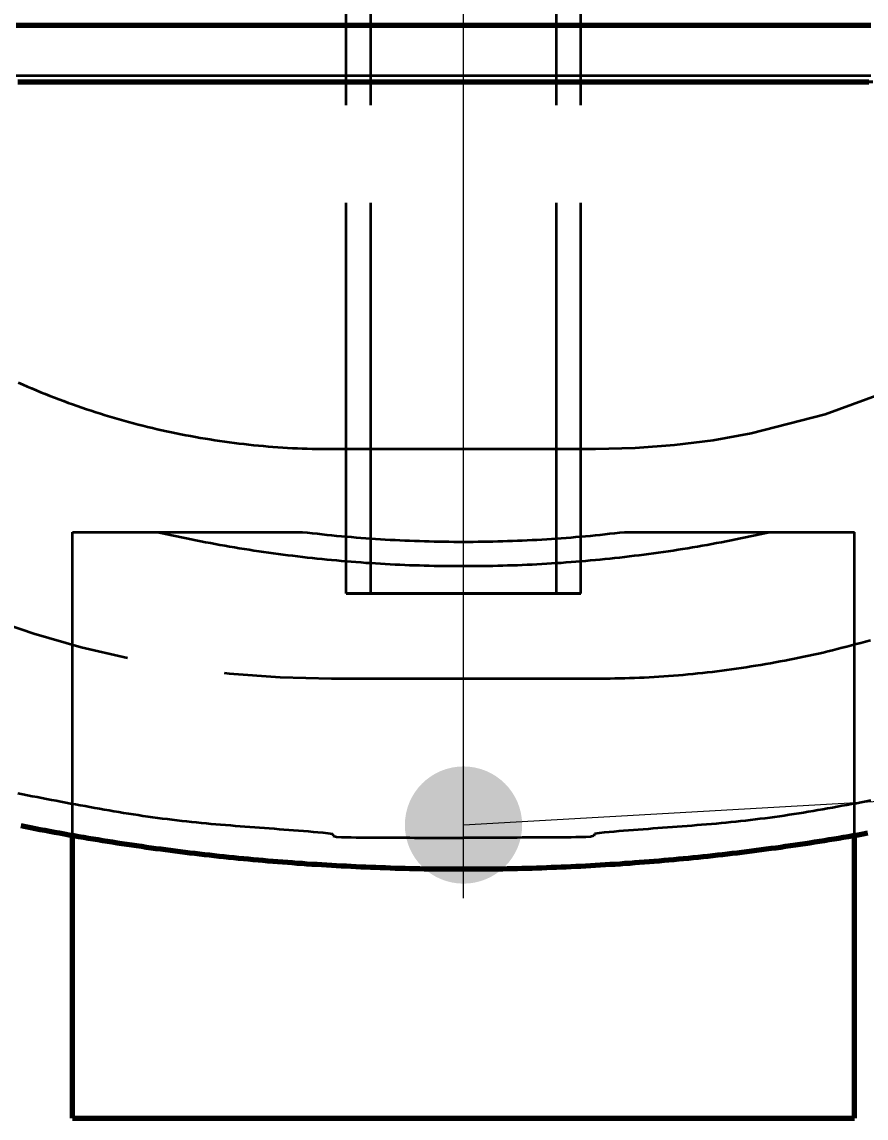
# Model space of a CAD drawing. Header units: millimetres. Extents: x 0 to 2208, y 0 to 420.
# Drawn here: x 85.97 to 94.6, y 143.77 to 154.99 of the extents above; entities that cross this region are included whole.
import ezdxf

# ---------------------------------------------------------------- set-up
doc = ezdxf.new("R2010")
doc.units = ezdxf.units.MM
doc.linetypes.add('IRAM-E-TRAZOS', pattern=[5, 4, -1])
doc.linetypes.add('IRAM-F-TRAZO-PUNTO', pattern=[20, 15, -2, 1, -2])
for name, color, linetype, lineweight in [('01-VISIBLE', 7, 'CONTINUOUS', 70), ('02-OCULTA', 4, 'IRAM-E-TRAZOS', 35), ('03-EJE', 1, 'IRAM-F-TRAZO-PUNTO', 18), ('04-COTA', 3, 'CONTINUOUS', 18), ('08-FINA', 5, 'CONTINUOUS', 18)]:
    doc.layers.add(name, color=color, linetype=linetype, lineweight=lineweight)
doc.styles.add('ISO3098', font='isocpeur.ttf')
doc.dimstyles.new('FLAMA-IRAM', dxfattribs={"dimtxt": 3.5, "dimasz": 3.5, "dimexe": 2, "dimexo": 1.5, "dimgap": 1, "dimtad": 1, "dimdec": 1, "dimtxsty": 'ISO3098', "dimblk": 'IRAM_FLECHA', "dimblk1": 'IRAM_FLECHA', "dimblk2": 'IRAM_FLECHA', "dimcen": 2.5, "dimclrd": 256, "dimclre": 256, "dimclrt": 256, "dimazin": 3, "dimtfac": 1, "dimtmove": 0, "dimatfit": 3, "dimlwd": 18, "dimlwe": 18})

# ---------------------------------------------------------------- blocks, each defined once
blk = doc.blocks.new('IRAM_FLECHA')
blk.add_solid([(0, 0), (-1, 0.125), (-1, -0.125)])

msp = doc.modelspace()

# ---------------------------------------------------------------- hatches: boundary and pattern name
at = {"layer": '08-FINA'}
h = msp.add_hatch(color=7, dxfattribs=at)
h.dxf.hatch_style = 1
edge = h.paths.add_edge_path()
edge.add_arc((90.484, 146.766), 0.6, 0, 360)

# ---------------------------------------------------------------- linework, layer by layer
at = {"layer": '01-VISIBLE'}
for p, q in [((86.484, 143.766), (86.484, 146.661)), ((94.484, 143.766), (94.484, 146.661)), ((86.484, 143.766), (94.484, 143.766))]:
    msp.add_line(p, q, dxfattribs=at)
for points in [[(94.652, 154.952), (94.584, 154.952), (94.515, 154.952), (94.447, 154.952), (94.379, 154.952), (94.31, 154.952), (94.242, 154.952), (94.174, 154.952), (94.105, 154.952), (94.037, 154.952), (93.969, 154.952), (93.9, 154.952), (93.832, 154.952), (93.764, 154.952), (93.695, 154.952), (93.627, 154.952), (93.559, 154.952), (93.49, 154.952), (93.422, 154.952), (93.354, 154.952), (93.285, 154.952), (93.217, 154.952), (93.149, 154.952), (93.08, 154.952), (93.012, 154.952), (92.944, 154.952), (92.875, 154.952), (92.807, 154.952), (92.739, 154.952), (92.67, 154.952), (92.602, 154.952), (92.534, 154.952), (92.465, 154.952), (92.397, 154.952), (92.329, 154.952), (92.261, 154.952), (92.192, 154.952), (92.124, 154.952), (92.056, 154.952), (91.987, 154.952), (91.919, 154.952), (91.851, 154.952), (91.782, 154.952), (91.714, 154.952), (91.646, 154.952), (91.577, 154.952), (91.509, 154.952), (91.441, 154.952), (91.372, 154.952), (91.304, 154.952), (91.236, 154.952), (91.167, 154.952), (91.099, 154.952), (91.031, 154.952), (90.962, 154.952), (90.894, 154.952), (90.826, 154.952), (90.757, 154.952), (90.689, 154.952), (90.621, 154.952), (90.552, 154.952), (90.484, 154.952), (90.416, 154.952), (90.347, 154.952), (90.279, 154.952), (90.211, 154.952), (90.142, 154.952), (90.074, 154.952), (90.006, 154.952), (89.937, 154.952), (89.869, 154.952), (89.801, 154.952), (89.732, 154.952), (89.664, 154.952), (89.596, 154.952), (89.528, 154.952), (89.459, 154.952), (89.391, 154.952), (89.323, 154.952), (89.254, 154.952), (89.186, 154.952), (89.118, 154.952), (89.049, 154.952), (88.981, 154.952), (88.913, 154.952), (88.844, 154.952), (88.776, 154.952), (88.708, 154.952), (88.639, 154.952), (88.571, 154.952), (88.503, 154.952), (88.434, 154.952), (88.366, 154.952), (88.298, 154.952), (88.229, 154.952), (88.161, 154.952), (88.093, 154.952), (88.024, 154.952), (87.956, 154.952), (87.888, 154.952), (87.819, 154.952), (87.751, 154.952), (87.683, 154.952), (87.614, 154.952), (87.546, 154.952), (87.478, 154.952), (87.409, 154.952), (87.341, 154.952), (87.273, 154.952), (87.204, 154.952), (87.136, 154.952), (87.068, 154.952), (86.999, 154.952), (86.931, 154.952), (86.863, 154.952), (86.795, 154.952), (86.726, 154.952), (86.658, 154.952), (86.59, 154.952), (86.521, 154.952), (86.453, 154.952), (86.385, 154.952), (86.316, 154.952), (86.248, 154.952), (86.18, 154.952), (86.111, 154.952), (86.043, 154.952), (85.975, 154.952), (85.906, 154.952)], [(85.922, 154.376), (85.991, 154.376), (86.06, 154.376), (86.129, 154.376), (86.198, 154.376), (86.267, 154.376), (86.337, 154.376), (86.406, 154.376), (86.475, 154.376), (86.544, 154.376), (86.613, 154.376), (86.682, 154.376), (86.751, 154.376), (86.82, 154.376), (86.89, 154.376), (86.959, 154.376), (87.028, 154.376), (87.097, 154.376), (87.166, 154.376), (87.235, 154.376), (87.304, 154.376), (87.373, 154.376), (87.443, 154.376), (87.512, 154.376), (87.581, 154.376), (87.65, 154.376), (87.719, 154.376), (87.788, 154.376), (87.857, 154.376), (87.926, 154.376), (87.996, 154.376), (88.065, 154.376), (88.134, 154.376), (88.203, 154.376), (88.272, 154.376), (88.341, 154.376), (88.41, 154.376), (88.479, 154.376), (88.549, 154.376), (88.618, 154.376), (88.687, 154.376), (88.756, 154.376), (88.825, 154.376), (88.894, 154.376), (88.963, 154.376), (89.032, 154.376), (89.102, 154.376), (89.171, 154.376), (89.24, 154.376), (89.309, 154.376), (89.378, 154.376), (89.447, 154.376), (89.516, 154.376), (89.585, 154.376), (89.655, 154.376), (89.724, 154.376), (89.793, 154.376), (89.862, 154.376), (89.931, 154.376), (90, 154.376), (90.069, 154.376), (90.138, 154.376), (90.208, 154.376), (90.277, 154.376), (90.346, 154.376), (90.415, 154.376), (90.484, 154.376), (90.553, 154.376), (90.622, 154.376), (90.691, 154.376), (90.761, 154.376), (90.83, 154.376), (90.899, 154.376), (90.968, 154.376), (91.037, 154.376), (91.106, 154.376), (91.175, 154.376), (91.244, 154.376), (91.314, 154.376), (91.383, 154.376), (91.452, 154.376), (91.521, 154.376), (91.59, 154.376), (91.659, 154.376), (91.728, 154.376), (91.797, 154.376), (91.867, 154.376), (91.936, 154.376), (92.005, 154.376), (92.074, 154.376), (92.143, 154.376), (92.212, 154.376), (92.281, 154.376), (92.35, 154.376), (92.42, 154.376), (92.489, 154.376), (92.558, 154.376), (92.627, 154.376), (92.696, 154.376), (92.765, 154.376), (92.834, 154.376), (92.903, 154.376), (92.973, 154.376), (93.042, 154.376), (93.111, 154.376), (93.18, 154.376), (93.249, 154.376), (93.318, 154.376), (93.387, 154.376), (93.456, 154.376), (93.526, 154.376), (93.595, 154.376), (93.664, 154.376), (93.733, 154.376), (93.802, 154.376), (93.871, 154.376), (93.94, 154.376), (94.009, 154.376), (94.079, 154.376), (94.148, 154.376), (94.217, 154.376), (94.286, 154.376), (94.355, 154.376), (94.424, 154.376), (94.493, 154.376), (94.562, 154.376), (94.632, 154.376)], [(85.953, 146.761), (86.002, 146.751), (86.052, 146.741), (86.101, 146.732), (86.15, 146.722), (86.199, 146.713), (86.248, 146.704), (86.298, 146.694), (86.347, 146.685), (86.396, 146.676), (86.446, 146.667), (86.495, 146.659), (86.544, 146.65), (86.594, 146.642), (86.643, 146.633), (86.693, 146.625), (86.742, 146.617), (86.791, 146.609), (86.841, 146.601), (86.89, 146.593), (86.94, 146.585), (86.989, 146.578), (87.039, 146.57), (87.089, 146.563), (87.138, 146.555), (87.188, 146.548), (87.237, 146.541), (87.287, 146.534), (87.337, 146.527), (87.386, 146.521), (87.436, 146.514), (87.486, 146.508), (87.535, 146.501), (87.585, 146.495), (87.635, 146.489), (87.685, 146.483), (87.734, 146.477), (87.784, 146.471), (87.834, 146.465), (87.884, 146.46), (87.933, 146.454), (87.983, 146.449), (88.033, 146.444), (88.083, 146.438), (88.133, 146.433), (88.183, 146.428), (88.233, 146.423), (88.282, 146.419), (88.332, 146.414), (88.382, 146.41), (88.432, 146.405), (88.482, 146.401), (88.532, 146.397), (88.582, 146.393), (88.632, 146.389), (88.682, 146.385), (88.732, 146.381), (88.782, 146.377), (88.832, 146.374), (88.882, 146.37), (88.932, 146.367), (88.982, 146.364), (89.032, 146.361), (89.082, 146.358), (89.132, 146.355), (89.182, 146.352), (89.232, 146.349), (89.282, 146.347), (89.332, 146.344), (89.382, 146.342), (89.432, 146.339), (89.482, 146.337), (89.532, 146.335), (89.582, 146.333), (89.632, 146.331), (89.682, 146.33), (89.733, 146.328), (89.783, 146.326), (89.833, 146.325), (89.883, 146.324), (89.933, 146.322), (89.983, 146.321), (90.033, 146.32), (90.083, 146.319), (90.133, 146.319), (90.183, 146.318), (90.234, 146.317), (90.284, 146.317), (90.334, 146.316), (90.384, 146.316), (90.434, 146.316), (90.484, 146.316)], [(90.484, 146.316), (90.534, 146.316), (90.584, 146.316), (90.634, 146.316), (90.685, 146.317), (90.735, 146.317), (90.785, 146.318), (90.835, 146.319), (90.885, 146.319), (90.935, 146.32), (90.985, 146.321), (91.035, 146.322), (91.085, 146.324), (91.135, 146.325), (91.186, 146.326), (91.236, 146.328), (91.286, 146.329), (91.336, 146.331), (91.386, 146.333), (91.436, 146.335), (91.486, 146.337), (91.536, 146.339), (91.586, 146.342), (91.636, 146.344), (91.686, 146.346), (91.736, 146.349), (91.786, 146.352), (91.836, 146.355), (91.886, 146.358), (91.936, 146.361), (91.986, 146.364), (92.036, 146.367), (92.086, 146.37), (92.136, 146.374), (92.186, 146.377), (92.236, 146.381), (92.286, 146.385), (92.336, 146.389), (92.386, 146.393), (92.436, 146.397), (92.486, 146.401), (92.536, 146.405), (92.586, 146.41), (92.636, 146.414), (92.686, 146.419), (92.736, 146.424), (92.785, 146.428), (92.835, 146.433), (92.885, 146.438), (92.935, 146.444), (92.985, 146.449), (93.035, 146.454), (93.085, 146.46), (93.134, 146.465), (93.184, 146.471), (93.234, 146.477), (93.284, 146.483), (93.333, 146.489), (93.383, 146.495), (93.433, 146.501), (93.482, 146.508), (93.532, 146.514), (93.582, 146.521), (93.632, 146.528), (93.681, 146.534), (93.731, 146.541), (93.78, 146.548), (93.83, 146.556), (93.88, 146.563), (93.929, 146.57), (93.979, 146.578), (94.028, 146.585), (94.078, 146.593), (94.127, 146.601), (94.177, 146.609), (94.226, 146.617), (94.276, 146.625), (94.325, 146.633), (94.374, 146.642), (94.424, 146.65), (94.473, 146.659), (94.523, 146.667), (94.572, 146.676), (94.621, 146.685)]]:
    msp.add_lwpolyline(points, dxfattribs=at)
at = {"layer": '02-OCULTA'}
for p, q in [((89.284, 149.136), (89.284, 215.251)), ((89.534, 149.136), (89.534, 215.251)), ((91.434, 149.136), (91.434, 215.251)), ((91.684, 149.136), (91.684, 215.251)), ((89.134, 150.616), (91.834, 150.616)), ((89.134, 150.616), (91.834, 150.616)), ((89.134, 150.616), (91.834, 150.616)), ((86.484, 146.661), (86.484, 149.766)), ((86.484, 143.766), (86.484, 149.766)), ((86.484, 149.766), (87.354, 149.766)), ((86.484, 149.766), (88.836, 149.766)), ((92.132, 149.766), (94.484, 149.766)), ((93.614, 149.766), (94.484, 149.766)), ((94.484, 146.661), (94.484, 149.766)), ((94.484, 143.766), (94.484, 149.766)), ((89.134, 148.266), (91.834, 148.266)), ((89.134, 148.266), (91.834, 148.266)), ((89.134, 148.266), (91.834, 148.266)), ((86.484, 143.766), (94.484, 143.766))]:
    msp.add_line(p, q, dxfattribs=at)
for points in [[(94.613, 154.952), (94.545, 154.952), (94.477, 154.952), (94.41, 154.952), (94.342, 154.952), (94.274, 154.952), (94.207, 154.952), (94.139, 154.952), (94.071, 154.952), (94.004, 154.952), (93.936, 154.952), (93.868, 154.952), (93.801, 154.952), (93.733, 154.952), (93.665, 154.952), (93.598, 154.952), (93.53, 154.952), (93.462, 154.952), (93.395, 154.952), (93.327, 154.952), (93.259, 154.952), (93.191, 154.952), (93.124, 154.952), (93.056, 154.952), (92.988, 154.952), (92.921, 154.952), (92.853, 154.952), (92.785, 154.952), (92.718, 154.952), (92.65, 154.952), (92.582, 154.952), (92.515, 154.952), (92.447, 154.952), (92.379, 154.952), (92.312, 154.952), (92.244, 154.952), (92.176, 154.952), (92.109, 154.952), (92.041, 154.952), (91.973, 154.952), (91.905, 154.952), (91.838, 154.952), (91.77, 154.952), (91.702, 154.952), (91.635, 154.952), (91.567, 154.952), (91.499, 154.952), (91.432, 154.952), (91.364, 154.952), (91.296, 154.952), (91.229, 154.952), (91.161, 154.952), (91.093, 154.952), (91.026, 154.952), (90.958, 154.952), (90.89, 154.952), (90.822, 154.952), (90.755, 154.952), (90.687, 154.952), (90.619, 154.952), (90.552, 154.952), (90.484, 154.952), (90.416, 154.952), (90.349, 154.952), (90.281, 154.952), (90.213, 154.952), (90.146, 154.952), (90.078, 154.952), (90.01, 154.952), (89.943, 154.952), (89.875, 154.952), (89.807, 154.952), (89.74, 154.952), (89.672, 154.952), (89.604, 154.952), (89.536, 154.952), (89.469, 154.952), (89.401, 154.952), (89.333, 154.952), (89.266, 154.952), (89.198, 154.952), (89.13, 154.952), (89.063, 154.952), (88.995, 154.952), (88.927, 154.952), (88.86, 154.952), (88.792, 154.952), (88.724, 154.952), (88.657, 154.952), (88.589, 154.952), (88.521, 154.952), (88.454, 154.952), (88.386, 154.952), (88.318, 154.952), (88.25, 154.952), (88.183, 154.952), (88.115, 154.952), (88.047, 154.952), (87.98, 154.952), (87.912, 154.952), (87.844, 154.952), (87.777, 154.952), (87.709, 154.952), (87.641, 154.952), (87.574, 154.952), (87.506, 154.952), (87.438, 154.952), (87.371, 154.952), (87.303, 154.952), (87.235, 154.952), (87.167, 154.952), (87.1, 154.952), (87.032, 154.952), (86.964, 154.952), (86.897, 154.952), (86.829, 154.952), (86.761, 154.952), (86.694, 154.952), (86.626, 154.952), (86.558, 154.952), (86.491, 154.952), (86.423, 154.952), (86.355, 154.952), (86.288, 154.952), (86.22, 154.952), (86.152, 154.952), (86.085, 154.952), (86.017, 154.952), (85.949, 154.952)], [(85.906, 154.44), (85.975, 154.44), (86.043, 154.44), (86.111, 154.44), (86.18, 154.44), (86.248, 154.44), (86.316, 154.44), (86.385, 154.44), (86.453, 154.44), (86.521, 154.44), (86.59, 154.44), (86.658, 154.44), (86.726, 154.44), (86.795, 154.44), (86.863, 154.44), (86.931, 154.44), (86.999, 154.44), (87.068, 154.44), (87.136, 154.44), (87.204, 154.44), (87.273, 154.44), (87.341, 154.44), (87.409, 154.44), (87.478, 154.44), (87.546, 154.44), (87.614, 154.44), (87.683, 154.44), (87.751, 154.44), (87.819, 154.44), (87.888, 154.44), (87.956, 154.44), (88.024, 154.44), (88.093, 154.44), (88.161, 154.44), (88.229, 154.44), (88.298, 154.44), (88.366, 154.44), (88.434, 154.44), (88.503, 154.44), (88.571, 154.44), (88.639, 154.44), (88.708, 154.44), (88.776, 154.44), (88.844, 154.44), (88.913, 154.44), (88.981, 154.44), (89.049, 154.44), (89.118, 154.44), (89.186, 154.44), (89.254, 154.44), (89.323, 154.44), (89.391, 154.44), (89.459, 154.44), (89.528, 154.44), (89.596, 154.44), (89.664, 154.44), (89.732, 154.44), (89.801, 154.44), (89.869, 154.44), (89.937, 154.44), (90.006, 154.44), (90.074, 154.44), (90.142, 154.44), (90.211, 154.44), (90.279, 154.44), (90.347, 154.44), (90.416, 154.44), (90.484, 154.44), (90.552, 154.44), (90.621, 154.44), (90.689, 154.44), (90.757, 154.44), (90.826, 154.44), (90.894, 154.44), (90.962, 154.44), (91.031, 154.44), (91.099, 154.44), (91.167, 154.44), (91.236, 154.44), (91.304, 154.44), (91.372, 154.44), (91.441, 154.44), (91.509, 154.44), (91.577, 154.44), (91.646, 154.44), (91.714, 154.44), (91.782, 154.44), (91.851, 154.44), (91.919, 154.44), (91.987, 154.44), (92.056, 154.44), (92.124, 154.44), (92.192, 154.44), (92.261, 154.44), (92.329, 154.44), (92.397, 154.44), (92.465, 154.44), (92.534, 154.44), (92.602, 154.44), (92.67, 154.44), (92.739, 154.44), (92.807, 154.44), (92.875, 154.44), (92.944, 154.44), (93.012, 154.44), (93.08, 154.44), (93.149, 154.44), (93.217, 154.44), (93.285, 154.44), (93.354, 154.44), (93.422, 154.44), (93.49, 154.44), (93.559, 154.44), (93.627, 154.44), (93.695, 154.44), (93.764, 154.44), (93.832, 154.44), (93.9, 154.44), (93.969, 154.44), (94.037, 154.44), (94.105, 154.44), (94.174, 154.44), (94.242, 154.44), (94.31, 154.44), (94.379, 154.44), (94.447, 154.44), (94.515, 154.44), (94.584, 154.44), (94.652, 154.44)], [(85.906, 154.44), (85.975, 154.44), (86.043, 154.44), (86.111, 154.44), (86.18, 154.44), (86.248, 154.44), (86.316, 154.44), (86.385, 154.44), (86.453, 154.44), (86.521, 154.44), (86.59, 154.44), (86.658, 154.44), (86.726, 154.44), (86.795, 154.44), (86.863, 154.44), (86.931, 154.44), (86.999, 154.44), (87.068, 154.44), (87.136, 154.44), (87.204, 154.44), (87.273, 154.44), (87.341, 154.44), (87.409, 154.44), (87.478, 154.44), (87.546, 154.44), (87.614, 154.44), (87.683, 154.44), (87.751, 154.44), (87.819, 154.44), (87.888, 154.44), (87.956, 154.44), (88.024, 154.44), (88.093, 154.44), (88.161, 154.44), (88.229, 154.44), (88.298, 154.44), (88.366, 154.44), (88.434, 154.44), (88.503, 154.44), (88.571, 154.44), (88.639, 154.44), (88.708, 154.44), (88.776, 154.44), (88.844, 154.44), (88.913, 154.44), (88.981, 154.44), (89.049, 154.44), (89.118, 154.44), (89.186, 154.44), (89.254, 154.44), (89.323, 154.44), (89.391, 154.44), (89.459, 154.44), (89.528, 154.44), (89.596, 154.44), (89.664, 154.44), (89.732, 154.44), (89.801, 154.44), (89.869, 154.44), (89.937, 154.44), (90.006, 154.44), (90.074, 154.44), (90.142, 154.44), (90.211, 154.44), (90.279, 154.44), (90.347, 154.44), (90.416, 154.44), (90.484, 154.44), (90.552, 154.44), (90.621, 154.44), (90.689, 154.44), (90.757, 154.44), (90.826, 154.44), (90.894, 154.44), (90.962, 154.44), (91.031, 154.44), (91.099, 154.44), (91.167, 154.44), (91.236, 154.44), (91.304, 154.44), (91.372, 154.44), (91.441, 154.44), (91.509, 154.44), (91.577, 154.44), (91.646, 154.44), (91.714, 154.44), (91.782, 154.44), (91.851, 154.44), (91.919, 154.44), (91.987, 154.44), (92.056, 154.44), (92.124, 154.44), (92.192, 154.44), (92.261, 154.44), (92.329, 154.44), (92.397, 154.44), (92.465, 154.44), (92.534, 154.44), (92.602, 154.44), (92.67, 154.44), (92.739, 154.44), (92.807, 154.44), (92.875, 154.44), (92.944, 154.44), (93.012, 154.44), (93.08, 154.44), (93.149, 154.44), (93.217, 154.44), (93.285, 154.44), (93.354, 154.44), (93.422, 154.44), (93.49, 154.44), (93.559, 154.44), (93.627, 154.44), (93.695, 154.44), (93.764, 154.44), (93.832, 154.44), (93.9, 154.44), (93.969, 154.44), (94.037, 154.44), (94.105, 154.44), (94.174, 154.44), (94.242, 154.44), (94.31, 154.44), (94.379, 154.44), (94.447, 154.44), (94.515, 154.44), (94.584, 154.44), (94.652, 154.44)], [(94.632, 154.376), (94.562, 154.376), (94.493, 154.376), (94.424, 154.376), (94.355, 154.376), (94.286, 154.376), (94.217, 154.376), (94.148, 154.376), (94.079, 154.376), (94.009, 154.376), (93.94, 154.376), (93.871, 154.376), (93.802, 154.376), (93.733, 154.376), (93.664, 154.376), (93.595, 154.376), (93.526, 154.376), (93.456, 154.376), (93.387, 154.376), (93.318, 154.376), (93.249, 154.376), (93.18, 154.376), (93.111, 154.376), (93.042, 154.376), (92.973, 154.376), (92.903, 154.376), (92.834, 154.376), (92.765, 154.376), (92.696, 154.376), (92.627, 154.376), (92.558, 154.376), (92.489, 154.376), (92.42, 154.376), (92.35, 154.376), (92.281, 154.376), (92.212, 154.376), (92.143, 154.376), (92.074, 154.376), (92.005, 154.376), (91.936, 154.376), (91.867, 154.376), (91.797, 154.376), (91.728, 154.376), (91.659, 154.376), (91.59, 154.376), (91.521, 154.376), (91.452, 154.376), (91.383, 154.376), (91.314, 154.376), (91.244, 154.376), (91.175, 154.376), (91.106, 154.376), (91.037, 154.376), (90.968, 154.376), (90.899, 154.376), (90.83, 154.376), (90.761, 154.376), (90.691, 154.376), (90.622, 154.376), (90.553, 154.376), (90.484, 154.376), (90.415, 154.376), (90.346, 154.376), (90.277, 154.376), (90.208, 154.376), (90.138, 154.376), (90.069, 154.376), (90, 154.376), (89.931, 154.376), (89.862, 154.376), (89.793, 154.376), (89.724, 154.376), (89.655, 154.376), (89.585, 154.376), (89.516, 154.376), (89.447, 154.376), (89.378, 154.376), (89.309, 154.376), (89.24, 154.376), (89.171, 154.376), (89.102, 154.376), (89.032, 154.376), (88.963, 154.376), (88.894, 154.376), (88.825, 154.376), (88.756, 154.376), (88.687, 154.376), (88.618, 154.376), (88.549, 154.376), (88.479, 154.376), (88.41, 154.376), (88.341, 154.376), (88.272, 154.376), (88.203, 154.376), (88.134, 154.376), (88.065, 154.376), (87.996, 154.376), (87.926, 154.376), (87.857, 154.376), (87.788, 154.376), (87.719, 154.376), (87.65, 154.376), (87.581, 154.376), (87.512, 154.376), (87.443, 154.376), (87.373, 154.376), (87.304, 154.376), (87.235, 154.376), (87.166, 154.376), (87.097, 154.376), (87.028, 154.376), (86.959, 154.376), (86.89, 154.376), (86.82, 154.376), (86.751, 154.376), (86.682, 154.376), (86.613, 154.376), (86.544, 154.376), (86.475, 154.376), (86.406, 154.376), (86.337, 154.376), (86.267, 154.376), (86.198, 154.376), (86.129, 154.376), (86.06, 154.376), (85.991, 154.376), (85.922, 154.376)], [(94.671, 154.376), (94.603, 154.376), (94.536, 154.376), (94.468, 154.376), (94.401, 154.376), (94.333, 154.376), (94.265, 154.376), (94.198, 154.376), (94.13, 154.376), (94.063, 154.376), (93.995, 154.376), (93.928, 154.376), (93.86, 154.376), (93.793, 154.376), (93.725, 154.376), (93.658, 154.376), (93.59, 154.376), (93.523, 154.376), (93.455, 154.376), (93.388, 154.376), (93.32, 154.376), (93.253, 154.376), (93.185, 154.376), (93.118, 154.376), (93.05, 154.376), (92.982, 154.376), (92.915, 154.376), (92.847, 154.376), (92.78, 154.376), (92.712, 154.376), (92.645, 154.376), (92.577, 154.376), (92.51, 154.376), (92.442, 154.376), (92.375, 154.376), (92.307, 154.376), (92.24, 154.376), (92.172, 154.376), (92.105, 154.376), (92.037, 154.376), (91.97, 154.376), (91.902, 154.376), (91.835, 154.376), (91.767, 154.376), (91.7, 154.376), (91.632, 154.376), (91.564, 154.376), (91.497, 154.376), (91.429, 154.376), (91.362, 154.376), (91.294, 154.376), (91.227, 154.376), (91.159, 154.376), (91.092, 154.376), (91.024, 154.376), (90.957, 154.376), (90.889, 154.376), (90.822, 154.376), (90.754, 154.376), (90.687, 154.376), (90.619, 154.376), (90.552, 154.376), (90.484, 154.376), (90.417, 154.376), (90.349, 154.376), (90.281, 154.376), (90.214, 154.376), (90.146, 154.376), (90.079, 154.376), (90.011, 154.376), (89.944, 154.376), (89.876, 154.376), (89.809, 154.376), (89.741, 154.376), (89.674, 154.376), (89.606, 154.376), (89.539, 154.376), (89.471, 154.376), (89.404, 154.376), (89.336, 154.376), (89.269, 154.376), (89.201, 154.376), (89.134, 154.376), (89.066, 154.376), (88.999, 154.376), (88.931, 154.376), (88.863, 154.376), (88.796, 154.376), (88.728, 154.376), (88.661, 154.376), (88.593, 154.376), (88.526, 154.376), (88.458, 154.376), (88.391, 154.376), (88.323, 154.376), (88.256, 154.376), (88.188, 154.376), (88.121, 154.376), (88.053, 154.376), (87.986, 154.376), (87.918, 154.376), (87.851, 154.376), (87.783, 154.376), (87.716, 154.376), (87.648, 154.376), (87.58, 154.376), (87.513, 154.376), (87.445, 154.376), (87.378, 154.376), (87.31, 154.376), (87.243, 154.376), (87.175, 154.376), (87.108, 154.376), (87.04, 154.376), (86.973, 154.376), (86.905, 154.376), (86.838, 154.376), (86.77, 154.376), (86.703, 154.376), (86.635, 154.376), (86.568, 154.376), (86.5, 154.376), (86.433, 154.376), (86.365, 154.376), (86.298, 154.376), (86.23, 154.376), (86.162, 154.376), (86.095, 154.376), (86.027, 154.376), (85.96, 154.376)], [(85.96, 154.376), (86.027, 154.376), (86.095, 154.376), (86.162, 154.376), (86.23, 154.376), (86.298, 154.376), (86.365, 154.376), (86.433, 154.376), (86.5, 154.376), (86.568, 154.376), (86.635, 154.376), (86.703, 154.376), (86.77, 154.376), (86.838, 154.376), (86.905, 154.376), (86.973, 154.376), (87.04, 154.376), (87.108, 154.376), (87.175, 154.376), (87.243, 154.376), (87.31, 154.376), (87.378, 154.376), (87.445, 154.376), (87.513, 154.376), (87.58, 154.376), (87.648, 154.376), (87.716, 154.376), (87.783, 154.376), (87.851, 154.376), (87.918, 154.376), (87.986, 154.376), (88.053, 154.376), (88.121, 154.376), (88.188, 154.376), (88.256, 154.376), (88.323, 154.376), (88.391, 154.376), (88.458, 154.376), (88.526, 154.376), (88.593, 154.376), (88.661, 154.376), (88.728, 154.376), (88.796, 154.376), (88.863, 154.376), (88.931, 154.376), (88.999, 154.376), (89.066, 154.376), (89.134, 154.376), (89.201, 154.376), (89.269, 154.376), (89.336, 154.376), (89.404, 154.376), (89.471, 154.376), (89.539, 154.376), (89.606, 154.376), (89.674, 154.376), (89.741, 154.376), (89.809, 154.376), (89.876, 154.376), (89.944, 154.376), (90.011, 154.376), (90.079, 154.376), (90.146, 154.376), (90.214, 154.376), (90.281, 154.376), (90.349, 154.376), (90.417, 154.376), (90.484, 154.376), (90.552, 154.376), (90.619, 154.376), (90.687, 154.376), (90.754, 154.376), (90.822, 154.376), (90.889, 154.376), (90.957, 154.376), (91.024, 154.376), (91.092, 154.376), (91.159, 154.376), (91.227, 154.376), (91.294, 154.376), (91.362, 154.376), (91.429, 154.376), (91.497, 154.376), (91.564, 154.376), (91.632, 154.376), (91.7, 154.376), (91.767, 154.376), (91.835, 154.376), (91.902, 154.376), (91.97, 154.376), (92.037, 154.376), (92.105, 154.376), (92.172, 154.376), (92.24, 154.376), (92.307, 154.376), (92.375, 154.376), (92.442, 154.376), (92.51, 154.376), (92.577, 154.376), (92.645, 154.376), (92.712, 154.376), (92.78, 154.376), (92.847, 154.376), (92.915, 154.376), (92.982, 154.376), (93.05, 154.376), (93.118, 154.376), (93.185, 154.376), (93.253, 154.376), (93.32, 154.376), (93.388, 154.376), (93.455, 154.376), (93.523, 154.376), (93.59, 154.376), (93.658, 154.376), (93.725, 154.376), (93.793, 154.376), (93.86, 154.376), (93.928, 154.376), (93.995, 154.376), (94.063, 154.376), (94.13, 154.376), (94.198, 154.376), (94.265, 154.376), (94.333, 154.376), (94.401, 154.376), (94.468, 154.376), (94.536, 154.376), (94.603, 154.376), (94.671, 154.376)], [(85.927, 151.296), (85.973, 151.276), (86.019, 151.256), (86.065, 151.237), (86.111, 151.217), (86.157, 151.198), (86.204, 151.18), (86.25, 151.161), (86.297, 151.143), (86.343, 151.125), (86.39, 151.108), (86.437, 151.09), (86.484, 151.074), (86.532, 151.057), (86.579, 151.041), (86.626, 151.025), (86.674, 151.009), (86.721, 150.993), (86.769, 150.978), (86.817, 150.963), (86.865, 150.949), (86.913, 150.935), (86.961, 150.921), (87.009, 150.907), (87.057, 150.894), (87.106, 150.881), (87.154, 150.868), (87.202, 150.856), (87.251, 150.844), (87.3, 150.832), (87.348, 150.82), (87.397, 150.809), (87.446, 150.798), (87.495, 150.788), (87.544, 150.778), (87.593, 150.768), (87.642, 150.758), (87.691, 150.749), (87.74, 150.74), (87.79, 150.731), (87.839, 150.723), (87.888, 150.715), (87.938, 150.707), (87.987, 150.7), (88.037, 150.693), (88.086, 150.686), (88.136, 150.679), (88.186, 150.673), (88.235, 150.667), (88.285, 150.662), (88.335, 150.656), (88.385, 150.652), (88.434, 150.647), (88.484, 150.643), (88.534, 150.639), (88.584, 150.635), (88.634, 150.632), (88.684, 150.629), (88.734, 150.626), (88.784, 150.624), (88.834, 150.622), (88.884, 150.62), (88.934, 150.618), (88.984, 150.617), (89.034, 150.617), (89.084, 150.616), (89.134, 150.616)], [(85.927, 151.296), (85.973, 151.276), (86.019, 151.256), (86.065, 151.237), (86.111, 151.217), (86.157, 151.198), (86.204, 151.18), (86.25, 151.161), (86.297, 151.143), (86.343, 151.125), (86.39, 151.108), (86.437, 151.09), (86.484, 151.074), (86.532, 151.057), (86.579, 151.041), (86.626, 151.025), (86.674, 151.009), (86.721, 150.993), (86.769, 150.978), (86.817, 150.963), (86.865, 150.949), (86.913, 150.935), (86.961, 150.921), (87.009, 150.907), (87.057, 150.894), (87.106, 150.881), (87.154, 150.868), (87.202, 150.856), (87.251, 150.844), (87.3, 150.832), (87.348, 150.82), (87.397, 150.809), (87.446, 150.798), (87.495, 150.788), (87.544, 150.778), (87.593, 150.768), (87.642, 150.758), (87.691, 150.749), (87.74, 150.74), (87.79, 150.731), (87.839, 150.723), (87.888, 150.715), (87.938, 150.707), (87.987, 150.7), (88.037, 150.693), (88.086, 150.686), (88.136, 150.679), (88.186, 150.673), (88.235, 150.667), (88.285, 150.662), (88.335, 150.656), (88.385, 150.652), (88.434, 150.647), (88.484, 150.643), (88.534, 150.639), (88.584, 150.635), (88.634, 150.632), (88.684, 150.629), (88.734, 150.626), (88.784, 150.624), (88.834, 150.622), (88.884, 150.62), (88.934, 150.618), (88.984, 150.617), (89.034, 150.617), (89.084, 150.616), (89.134, 150.616)], [(85.927, 151.296), (85.973, 151.276), (86.019, 151.256), (86.065, 151.237), (86.111, 151.217), (86.157, 151.198), (86.204, 151.18), (86.25, 151.161), (86.297, 151.143), (86.343, 151.125), (86.39, 151.108), (86.437, 151.09), (86.484, 151.074), (86.532, 151.057), (86.579, 151.041), (86.626, 151.025), (86.674, 151.009), (86.721, 150.993), (86.769, 150.978), (86.817, 150.963), (86.865, 150.949), (86.913, 150.935), (86.961, 150.921), (87.009, 150.907), (87.057, 150.894), (87.106, 150.881), (87.154, 150.868), (87.202, 150.856), (87.251, 150.844), (87.3, 150.832), (87.348, 150.82), (87.397, 150.809), (87.446, 150.798), (87.495, 150.788), (87.544, 150.778), (87.593, 150.768), (87.642, 150.758), (87.691, 150.749), (87.74, 150.74), (87.79, 150.731), (87.839, 150.723), (87.888, 150.715), (87.938, 150.707), (87.987, 150.7), (88.037, 150.693), (88.086, 150.686), (88.136, 150.679), (88.186, 150.673), (88.235, 150.667), (88.285, 150.662), (88.335, 150.656), (88.385, 150.652), (88.434, 150.647), (88.484, 150.643), (88.534, 150.639), (88.584, 150.635), (88.634, 150.632), (88.684, 150.629), (88.734, 150.626), (88.784, 150.624), (88.834, 150.622), (88.884, 150.62), (88.934, 150.618), (88.984, 150.617), (89.034, 150.617), (89.084, 150.616), (89.134, 150.616)], [(87.354, 149.766), (87.403, 149.755), (87.452, 149.744), (87.501, 149.733), (87.55, 149.722), (87.599, 149.712), (87.648, 149.702), (87.697, 149.692), (87.746, 149.682), (87.795, 149.672), (87.844, 149.663), (87.894, 149.654), (87.943, 149.644), (87.992, 149.636), (88.042, 149.627), (88.091, 149.618), (88.14, 149.61), (88.19, 149.602), (88.239, 149.594), (88.289, 149.586), (88.338, 149.578), (88.388, 149.571), (88.437, 149.564), (88.487, 149.557), (88.536, 149.55), (88.586, 149.543), (88.636, 149.536), (88.685, 149.53), (88.735, 149.524), (88.785, 149.518), (88.835, 149.512), (88.884, 149.506), (88.934, 149.501), (88.984, 149.496), (89.034, 149.491), (89.084, 149.486), (89.134, 149.481), (89.183, 149.476), (89.233, 149.472), (89.283, 149.468), (89.333, 149.464), (89.383, 149.46), (89.433, 149.456), (89.483, 149.452), (89.533, 149.449), (89.583, 149.446), (89.633, 149.443), (89.683, 149.44), (89.733, 149.437), (89.783, 149.435), (89.833, 149.433), (89.883, 149.43), (89.933, 149.428), (89.983, 149.427), (90.033, 149.425), (90.083, 149.423), (90.133, 149.422), (90.184, 149.421), (90.234, 149.42), (90.284, 149.419), (90.334, 149.419), (90.384, 149.418), (90.434, 149.418), (90.484, 149.418), (90.534, 149.418), (90.584, 149.418), (90.634, 149.419), (90.684, 149.419), (90.735, 149.42), (90.785, 149.421), (90.835, 149.422), (90.885, 149.423), (90.935, 149.425), (90.985, 149.427), (91.035, 149.428), (91.085, 149.43), (91.135, 149.433), (91.185, 149.435), (91.235, 149.437), (91.285, 149.44), (91.335, 149.443), (91.385, 149.446), (91.435, 149.449), (91.485, 149.452), (91.535, 149.456), (91.585, 149.46), (91.635, 149.464), (91.685, 149.468), (91.735, 149.472), (91.785, 149.476), (91.835, 149.481), (91.884, 149.486), (91.934, 149.491), (91.984, 149.496), (92.034, 149.501), (92.084, 149.506), (92.134, 149.512), (92.183, 149.518), (92.233, 149.524), (92.283, 149.53), (92.332, 149.536), (92.382, 149.543), (92.432, 149.55), (92.481, 149.557), (92.531, 149.564), (92.58, 149.571), (92.63, 149.578), (92.679, 149.586), (92.729, 149.594), (92.778, 149.602), (92.828, 149.61), (92.877, 149.618), (92.927, 149.627), (92.976, 149.636), (93.025, 149.644), (93.074, 149.654), (93.124, 149.663), (93.173, 149.672), (93.222, 149.682), (93.271, 149.692), (93.32, 149.702), (93.369, 149.712), (93.418, 149.722), (93.467, 149.733), (93.516, 149.744), (93.565, 149.755), (93.614, 149.766)], [(87.354, 149.766), (87.405, 149.766), (87.456, 149.766), (87.508, 149.766), (87.559, 149.766), (87.61, 149.766), (87.661, 149.766), (87.712, 149.766), (87.763, 149.766), (87.814, 149.766), (87.865, 149.766), (87.916, 149.766), (87.967, 149.766), (88.018, 149.766), (88.069, 149.766), (88.12, 149.766), (88.172, 149.766), (88.223, 149.766), (88.274, 149.766), (88.325, 149.766), (88.376, 149.766), (88.427, 149.766), (88.478, 149.766), (88.529, 149.766), (88.58, 149.766), (88.631, 149.766), (88.682, 149.766), (88.733, 149.766), (88.785, 149.766), (88.836, 149.766)], [(88.836, 149.766), (88.885, 149.76), (88.935, 149.754), (88.985, 149.749), (89.035, 149.743), (89.084, 149.738), (89.134, 149.733), (89.184, 149.728), (89.234, 149.724), (89.284, 149.719), (89.334, 149.715), (89.384, 149.711), (89.434, 149.707), (89.483, 149.703), (89.533, 149.7), (89.583, 149.696), (89.633, 149.693), (89.683, 149.69), (89.733, 149.687), (89.783, 149.685), (89.833, 149.682), (89.883, 149.68), (89.933, 149.678), (89.983, 149.676), (90.033, 149.674), (90.084, 149.673), (90.134, 149.671), (90.184, 149.67), (90.234, 149.669), (90.284, 149.668), (90.334, 149.668), (90.384, 149.667), (90.434, 149.667), (90.484, 149.667), (90.534, 149.667), (90.584, 149.667), (90.634, 149.668), (90.684, 149.668), (90.734, 149.669), (90.784, 149.67), (90.835, 149.671), (90.885, 149.673), (90.935, 149.674), (90.985, 149.676), (91.035, 149.678), (91.085, 149.68), (91.135, 149.682), (91.185, 149.685), (91.235, 149.687), (91.285, 149.69), (91.335, 149.693), (91.385, 149.696), (91.435, 149.7), (91.485, 149.703), (91.535, 149.707), (91.584, 149.711), (91.634, 149.715), (91.684, 149.719), (91.734, 149.724), (91.784, 149.728), (91.834, 149.733), (91.884, 149.738), (91.933, 149.743), (91.983, 149.749), (92.033, 149.754), (92.083, 149.76), (92.132, 149.766)], [(92.132, 149.766), (92.184, 149.766), (92.235, 149.766), (92.286, 149.766), (92.337, 149.766), (92.388, 149.766), (92.439, 149.766), (92.49, 149.766), (92.541, 149.766), (92.592, 149.766), (92.643, 149.766), (92.694, 149.766), (92.745, 149.766), (92.797, 149.766), (92.848, 149.766), (92.899, 149.766), (92.95, 149.766), (93.001, 149.766), (93.052, 149.766), (93.103, 149.766), (93.154, 149.766), (93.205, 149.766), (93.256, 149.766), (93.307, 149.766), (93.358, 149.766), (93.41, 149.766), (93.461, 149.766), (93.512, 149.766), (93.563, 149.766), (93.614, 149.766)], [(91.684, 149.136), (91.634, 149.136), (91.584, 149.136), (91.534, 149.136), (91.484, 149.136), (91.434, 149.136), (91.384, 149.136), (91.334, 149.136), (91.284, 149.136), (91.234, 149.136), (91.184, 149.136), (91.134, 149.136), (91.084, 149.136), (91.034, 149.136), (90.984, 149.136), (90.934, 149.136), (90.884, 149.136), (90.834, 149.136), (90.784, 149.136), (90.734, 149.136), (90.684, 149.136), (90.634, 149.136), (90.584, 149.136), (90.534, 149.136), (90.484, 149.136), (90.434, 149.136), (90.384, 149.136), (90.334, 149.136), (90.284, 149.136), (90.234, 149.136), (90.184, 149.136), (90.134, 149.136), (90.084, 149.136), (90.034, 149.136), (89.984, 149.136), (89.934, 149.136), (89.884, 149.136), (89.834, 149.136), (89.784, 149.136), (89.734, 149.136), (89.684, 149.136), (89.634, 149.136), (89.584, 149.136), (89.534, 149.136), (89.484, 149.136), (89.434, 149.136), (89.384, 149.136), (89.334, 149.136), (89.284, 149.136)], [(89.284, 149.136), (89.334, 149.136), (89.384, 149.136), (89.434, 149.136), (89.484, 149.136), (89.534, 149.136), (89.584, 149.136), (89.634, 149.136), (89.684, 149.136), (89.734, 149.136), (89.784, 149.136), (89.834, 149.136), (89.884, 149.136), (89.934, 149.136), (89.984, 149.136), (90.034, 149.136), (90.084, 149.136), (90.134, 149.136), (90.184, 149.136), (90.234, 149.136), (90.284, 149.136), (90.334, 149.136), (90.384, 149.136), (90.434, 149.136), (90.484, 149.136), (90.534, 149.136), (90.584, 149.136), (90.634, 149.136), (90.684, 149.136), (90.734, 149.136), (90.784, 149.136), (90.834, 149.136), (90.884, 149.136), (90.934, 149.136), (90.984, 149.136), (91.034, 149.136), (91.084, 149.136), (91.134, 149.136), (91.184, 149.136), (91.234, 149.136), (91.284, 149.136), (91.334, 149.136), (91.384, 149.136), (91.434, 149.136), (91.484, 149.136), (91.534, 149.136), (91.584, 149.136), (91.634, 149.136), (91.684, 149.136)], [(91.434, 149.136), (91.384, 149.136), (91.334, 149.136), (91.284, 149.136), (91.234, 149.136), (91.184, 149.136), (91.134, 149.136), (91.084, 149.136), (91.034, 149.136), (90.984, 149.136), (90.934, 149.136), (90.884, 149.136), (90.834, 149.136), (90.784, 149.136), (90.734, 149.136), (90.684, 149.136), (90.634, 149.136), (90.584, 149.136), (90.534, 149.136), (90.484, 149.136), (90.434, 149.136), (90.384, 149.136), (90.334, 149.136), (90.284, 149.136), (90.234, 149.136), (90.184, 149.136), (90.134, 149.136), (90.084, 149.136), (90.034, 149.136), (89.984, 149.136), (89.934, 149.136), (89.884, 149.136), (89.834, 149.136), (89.784, 149.136), (89.734, 149.136), (89.684, 149.136), (89.634, 149.136), (89.584, 149.136), (89.534, 149.136)], [(89.534, 149.136), (89.584, 149.136), (89.634, 149.136), (89.684, 149.136), (89.734, 149.136), (89.784, 149.136), (89.834, 149.136), (89.884, 149.136), (89.934, 149.136), (89.984, 149.136), (90.034, 149.136), (90.084, 149.136), (90.134, 149.136), (90.184, 149.136), (90.234, 149.136), (90.284, 149.136), (90.334, 149.136), (90.384, 149.136), (90.434, 149.136), (90.484, 149.136), (90.534, 149.136), (90.584, 149.136), (90.634, 149.136), (90.684, 149.136), (90.734, 149.136), (90.784, 149.136), (90.834, 149.136), (90.884, 149.136), (90.934, 149.136), (90.984, 149.136), (91.034, 149.136), (91.084, 149.136), (91.134, 149.136), (91.184, 149.136), (91.234, 149.136), (91.284, 149.136), (91.334, 149.136), (91.384, 149.136), (91.434, 149.136)], [(91.834, 148.266), (91.884, 148.266), (91.934, 148.266), (91.984, 148.267), (92.034, 148.268), (92.084, 148.269), (92.134, 148.27), (92.184, 148.272), (92.234, 148.274), (92.284, 148.276), (92.334, 148.278), (92.384, 148.281), (92.434, 148.283), (92.484, 148.287), (92.534, 148.29), (92.583, 148.293), (92.633, 148.297), (92.683, 148.301), (92.733, 148.305), (92.783, 148.31), (92.833, 148.315), (92.882, 148.32), (92.932, 148.325), (92.982, 148.33), (93.031, 148.336), (93.081, 148.342), (93.131, 148.348), (93.18, 148.355), (93.23, 148.361), (93.279, 148.368), (93.329, 148.376), (93.378, 148.383), (93.428, 148.391), (93.477, 148.398), (93.526, 148.407), (93.576, 148.415), (93.625, 148.424), (93.674, 148.432), (93.723, 148.442), (93.772, 148.451), (93.821, 148.46), (93.871, 148.47), (93.919, 148.48), (93.968, 148.491), (94.017, 148.501), (94.066, 148.512), (94.115, 148.523), (94.164, 148.534), (94.212, 148.546), (94.261, 148.557), (94.309, 148.569), (94.358, 148.582), (94.406, 148.594), (94.455, 148.607), (94.503, 148.62), (94.551, 148.633), (94.599, 148.646), (94.648, 148.66)], [(91.834, 148.266), (91.884, 148.266), (91.934, 148.266), (91.984, 148.267), (92.034, 148.268), (92.084, 148.269), (92.134, 148.27), (92.184, 148.272), (92.234, 148.274), (92.284, 148.276), (92.334, 148.278), (92.384, 148.281), (92.434, 148.283), (92.484, 148.287), (92.534, 148.29), (92.583, 148.293), (92.633, 148.297), (92.683, 148.301), (92.733, 148.305), (92.783, 148.31), (92.833, 148.315), (92.882, 148.32), (92.932, 148.325), (92.982, 148.33), (93.031, 148.336), (93.081, 148.342), (93.131, 148.348), (93.18, 148.355), (93.23, 148.361), (93.279, 148.368), (93.329, 148.376), (93.378, 148.383), (93.428, 148.391), (93.477, 148.398), (93.526, 148.407), (93.576, 148.415), (93.625, 148.424), (93.674, 148.432), (93.723, 148.442), (93.772, 148.451), (93.821, 148.46), (93.871, 148.47), (93.919, 148.48), (93.968, 148.491), (94.017, 148.501), (94.066, 148.512), (94.115, 148.523), (94.164, 148.534), (94.212, 148.546), (94.261, 148.557), (94.309, 148.569), (94.358, 148.582), (94.406, 148.594), (94.455, 148.607), (94.503, 148.62), (94.551, 148.633), (94.599, 148.646), (94.648, 148.66)], [(91.834, 148.266), (91.884, 148.266), (91.934, 148.266), (91.984, 148.267), (92.034, 148.268), (92.084, 148.269), (92.134, 148.27), (92.184, 148.272), (92.234, 148.274), (92.284, 148.276), (92.334, 148.278), (92.384, 148.281), (92.434, 148.283), (92.484, 148.287), (92.534, 148.29), (92.583, 148.293), (92.633, 148.297), (92.683, 148.301), (92.733, 148.305), (92.783, 148.31), (92.833, 148.315), (92.882, 148.32), (92.932, 148.325), (92.982, 148.33), (93.031, 148.336), (93.081, 148.342), (93.131, 148.348), (93.18, 148.355), (93.23, 148.361), (93.279, 148.368), (93.329, 148.376), (93.378, 148.383), (93.428, 148.391), (93.477, 148.398), (93.526, 148.407), (93.576, 148.415), (93.625, 148.424), (93.674, 148.432), (93.723, 148.442), (93.772, 148.451), (93.821, 148.46), (93.871, 148.47), (93.919, 148.48), (93.968, 148.491), (94.017, 148.501), (94.066, 148.512), (94.115, 148.523), (94.164, 148.534), (94.212, 148.546), (94.261, 148.557), (94.309, 148.569), (94.358, 148.582), (94.406, 148.594), (94.455, 148.607), (94.503, 148.62), (94.551, 148.633), (94.599, 148.646), (94.648, 148.66)], [(85.924, 147.093), (85.973, 147.083), (86.022, 147.073), (86.071, 147.063), (86.12, 147.054), (86.169, 147.044), (86.218, 147.035), (86.267, 147.025), (86.316, 147.016), (86.365, 147.006), (86.415, 146.997), (86.464, 146.988), (86.513, 146.979), (86.562, 146.97), (86.611, 146.961), (86.66, 146.952), (86.71, 146.943), (86.759, 146.934), (86.808, 146.925), (86.857, 146.917), (86.907, 146.908), (86.956, 146.9), (87.005, 146.892), (87.055, 146.884), (87.104, 146.876), (87.154, 146.869), (87.203, 146.861), (87.253, 146.854), (87.302, 146.847), (87.352, 146.841), (87.401, 146.834), (87.451, 146.828), (87.501, 146.822), (87.55, 146.816), (87.6, 146.81), (87.65, 146.805), (87.699, 146.8), (87.749, 146.794), (87.799, 146.79), (87.849, 146.785), (87.898, 146.78), (87.948, 146.776), (87.998, 146.771), (88.048, 146.767), (88.098, 146.763), (88.148, 146.759), (88.197, 146.755), (88.247, 146.751), (88.297, 146.747), (88.347, 146.744), (88.397, 146.74), (88.447, 146.736), (88.497, 146.733), (88.547, 146.729), (88.596, 146.725), (88.646, 146.722), (88.696, 146.718), (88.746, 146.714), (88.796, 146.71), (88.846, 146.706), (88.896, 146.703), (88.945, 146.698), (88.995, 146.694), (89.045, 146.689), (89.095, 146.684), (89.144, 146.677), (89.151, 146.657), (89.184, 146.645), (89.234, 146.643), (89.284, 146.642), (89.334, 146.641), (89.384, 146.64), (89.434, 146.639), (89.484, 146.639), (89.534, 146.638), (89.584, 146.638), (89.634, 146.638), (89.684, 146.637), (89.734, 146.637), (89.784, 146.637), (89.834, 146.637), (89.884, 146.637), (89.934, 146.637), (89.984, 146.636), (90.034, 146.636), (90.084, 146.636), (90.134, 146.636), (90.184, 146.636), (90.234, 146.636), (90.284, 146.636), (90.334, 146.636), (90.384, 146.636), (90.434, 146.636), (90.484, 146.636)], [(94.652, 147.016), (94.603, 147.006), (94.554, 146.997), (94.505, 146.988), (94.455, 146.979), (94.406, 146.97), (94.357, 146.961), (94.308, 146.952), (94.259, 146.943), (94.209, 146.934), (94.16, 146.925), (94.111, 146.917), (94.062, 146.908), (94.012, 146.9), (93.963, 146.892), (93.914, 146.884), (93.864, 146.876), (93.815, 146.869), (93.765, 146.861), (93.716, 146.854), (93.666, 146.847), (93.617, 146.841), (93.567, 146.834), (93.517, 146.828), (93.468, 146.822), (93.418, 146.816), (93.368, 146.81), (93.319, 146.805), (93.269, 146.8), (93.219, 146.794), (93.169, 146.789), (93.12, 146.785), (93.07, 146.78), (93.02, 146.776), (92.97, 146.771), (92.92, 146.767), (92.871, 146.763), (92.821, 146.759), (92.771, 146.755), (92.721, 146.751), (92.671, 146.747), (92.621, 146.744), (92.571, 146.74), (92.521, 146.736), (92.472, 146.733), (92.422, 146.729), (92.372, 146.725), (92.322, 146.722), (92.272, 146.718), (92.222, 146.714), (92.172, 146.71), (92.122, 146.707), (92.073, 146.703), (92.023, 146.698), (91.973, 146.694), (91.923, 146.689), (91.873, 146.684), (91.824, 146.677), (91.817, 146.657), (91.784, 146.645), (91.735, 146.643), (91.685, 146.642), (91.634, 146.641), (91.585, 146.64), (91.535, 146.639), (91.484, 146.639), (91.434, 146.638), (91.385, 146.638), (91.335, 146.638), (91.285, 146.637), (91.234, 146.637), (91.184, 146.637), (91.134, 146.637), (91.084, 146.637), (91.034, 146.636), (90.984, 146.636), (90.934, 146.636), (90.885, 146.636), (90.835, 146.636), (90.785, 146.636), (90.734, 146.636), (90.684, 146.636), (90.634, 146.636), (90.584, 146.636), (90.534, 146.636), (90.484, 146.636)]]:
    msp.add_lwpolyline(points, dxfattribs=at)
for centre, radius, start, end in [((89.134, 158.516), 10.25, 180, -90), ((89.134, 158.516), 10.25, 180, -90), ((89.134, 158.516), 10.25, 180, -90), ((91.834, 158.516), 7.9, -90, 0), ((91.834, 158.516), 7.9, -90, 0), ((91.834, 158.516), 7.9, -90, 0)]:
    msp.add_arc(centre, radius, start, end, dxfattribs=at)
at = {"layer": '03-EJE'}
msp.add_line((90.484, 146.016), (90.484, 221.272), dxfattribs=at)
at = {"layer": '08-FINA'}
msp.add_line((139.49, 149.54), (90.484, 146.766), dxfattribs=at)

# ---------------------------------------------------------------- dimensions: what is measured, and where the dimension line sits
at = {"layer": '04-COTA'}
msp.add_linear_dim(base=(55.4841, 143.7659), p1=(76.6591, 143.7659), p2=(87.4841, 216.4511), angle=90, dimstyle='FLAMA-IRAM', override={"dimlfac": 10}, dxfattribs=at).render()

doc.saveas('drawing.dxf')
